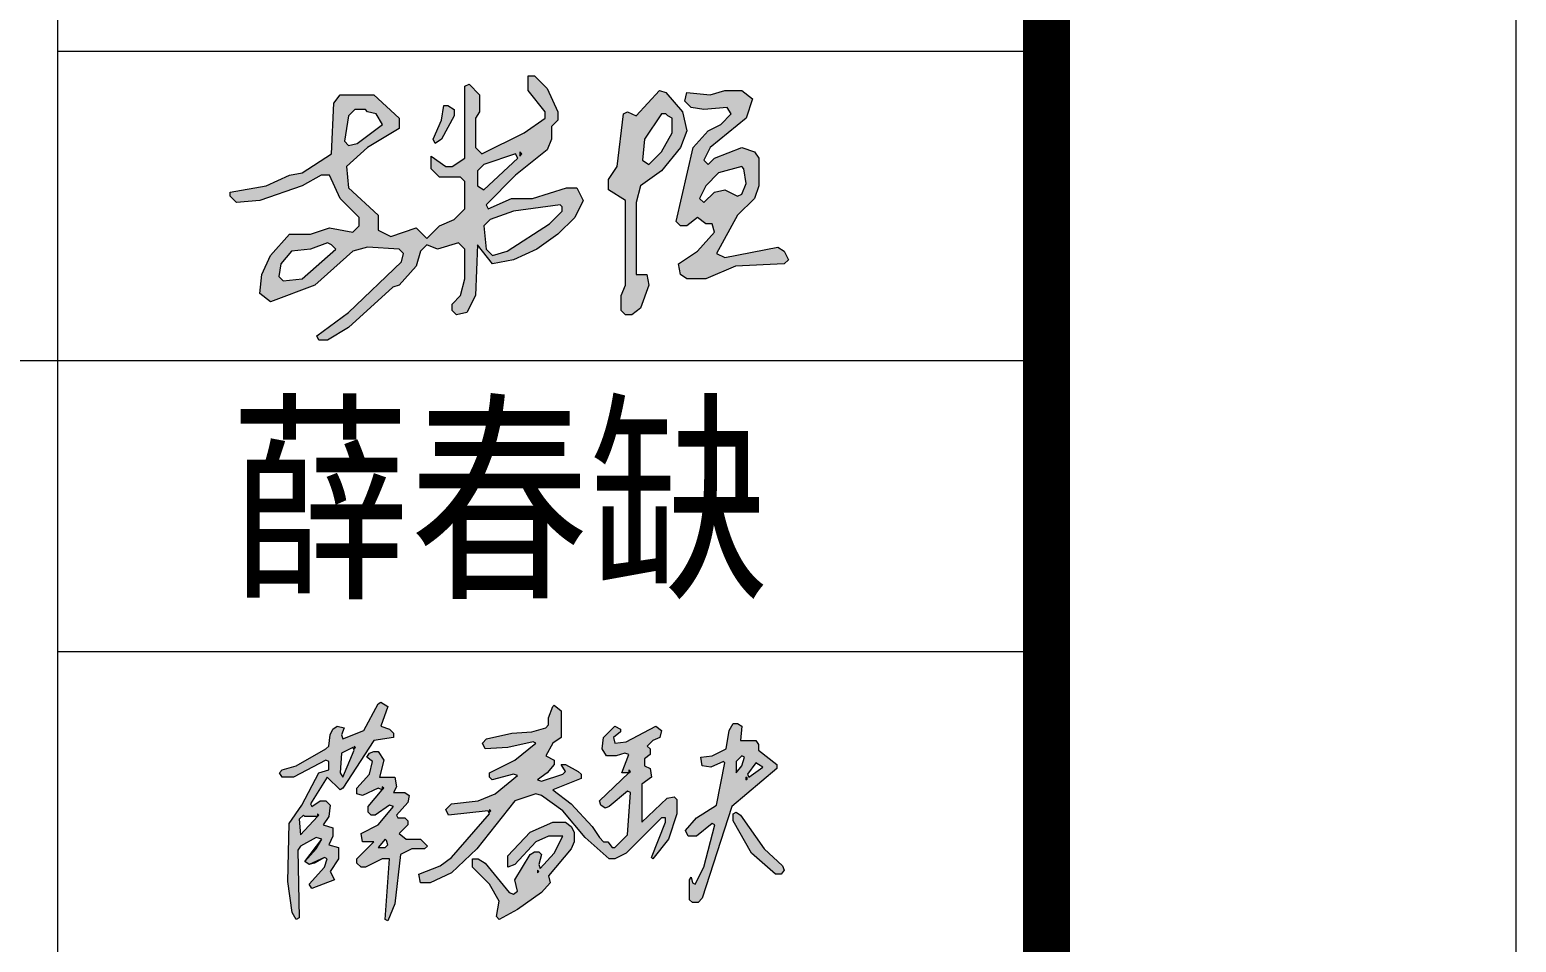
# Model space of a CAD drawing. Header units: inches. Extents: x -3272461 to -2504170, y 403793 to 1071042.
# Drawn here: x -2973566 to -2970402, y 916476 to 918418 of the extents above; entities that cross this region are included whole.
import ezdxf
from ezdxf.enums import TextEntityAlignment as Align

# ---------------------------------------------------------------- set-up
doc = ezdxf.new("R2010")
doc.units = ezdxf.units.IN
doc.header["$LTSCALE"] = 1000
doc.header["$MEASUREMENT"] = 0
doc.layers.get('0').update_dxf_attribs({"lineweight": 18})
doc.layers.add('PUB_TITLE', color=153, linetype='Continuous', lineweight=18)
doc.styles.add('-黑体', font='', dxfattribs={"width": 0.7})
doc.styles.get('-黑体').set_extended_font_data('微软雅黑')

msp = doc.modelspace()

# ---------------------------------------------------------------- hatches: boundary and pattern name
at = {"linetype": 'Continuous'}
h = msp.add_hatch(color=256, dxfattribs=at)
h.paths.add_polyline_path([(-2972923.4, 917960.4), (-2972932.4, 917964.9), (-2972968.4, 917951.4), (-2973008.9, 917946.9), (-2973031.4, 917919.9), (-2973035.9, 917892.9), (-2973026.9, 917883.9), (-2972986.4, 917888.4), (-2972914.4, 917951.4)], flags=0)
h.paths.add_polyline_path([(-2972432.9, 918041.4), (-2972437.4, 918045.9), (-2972536.4, 918032.4), (-2972585.9, 918014.4), (-2972599.4, 918000.9), (-2972594.9, 917951.4), (-2972581.4, 917937.9), (-2972549.9, 917946.9), (-2972459.9, 918005.4), (-2972432.9, 918032.4)], flags=0)
h.paths.add_polyline_path([(-2972045.9, 918122.4), (-2972050.4, 918126.9), (-2972099.9, 918113.4), (-2972126.9, 918086.4), (-2972140.4, 918059.4), (-2972131.4, 918050.4), (-2972108.9, 918072.9), (-2972086.4, 918077.4), (-2972059.4, 918063.9), (-2972050.4, 918068.4), (-2972041.4, 918090.9)], flags=0)
h.paths.add_polyline_path([(-2972527.4, 918144.9), (-2972531.9, 918153.9), (-2972599.4, 918131.4), (-2972612.9, 918117.9), (-2972612.9, 918086.4), (-2972599.4, 918077.4)], flags=0)
h.paths.add_polyline_path([(-2972518.4, 918153.9), (-2972522.9, 918158.4), (-2972522.9, 918149.4)], flags=0)
h.paths.add_polyline_path([(-2972207.9, 918234.9), (-2972212.4, 918239.4), (-2972221.4, 918239.4), (-2972257.4, 918185.4), (-2972261.9, 918140.4), (-2972248.4, 918131.4), (-2972221.4, 918158.4), (-2972198.9, 918198.9), (-2972198.9, 918230.4)], flags=0)
h.paths.add_polyline_path([(-2972846.9, 918243.9), (-2972851.4, 918248.4), (-2972873.9, 918248.4), (-2972887.4, 918234.9), (-2972896.4, 918180.9), (-2972887.4, 918171.9), (-2972869.4, 918176.4), (-2972815.4, 918216.9), (-2972828.9, 918239.4)], flags=0)
h.paths.add_polyline_path([(-2972684.9, 918257.4), (-2972675.9, 918257.4), (-2972662.4, 918248.4), (-2972662.4, 918234.9), (-2972689.4, 918185.4), (-2972702.9, 918176.4), (-2972707.4, 918185.4), (-2972689.4, 918225.9)], flags=0)
h.paths.add_polyline_path([(-2972086.4, 918288.9), (-2972050.4, 918288.9), (-2972027.9, 918270.9), (-2972041.4, 918230.4), (-2972117.9, 918167.4), (-2972131.4, 918140.4), (-2972122.4, 918131.4), (-2972108.9, 918144.9), (-2972050.4, 918167.4), (-2972023.4, 918158.4), (-2972014.4, 918144.9), (-2972014.4, 918086.4), (-2972023.4, 918059.4), (-2972059.4, 918023.4), (-2972104.4, 917942.4), (-2972086.4, 917933.4), (-2971973.9, 917955.9), (-2971960.4, 917946.9), (-2971951.4, 917928.9), (-2971960.4, 917919.9), (-2972063.9, 917915.4), (-2972126.9, 917888.4), (-2972167.4, 917888.4), (-2972180.9, 917897.4), (-2972185.4, 917919.9), (-2972144.9, 917946.9), (-2972108.9, 917987.4), (-2972113.4, 918005.4), (-2972126.9, 918005.4), (-2972144.9, 918018.9), (-2972167.4, 918000.9), (-2972180.9, 918000.9), (-2972189.9, 918009.9), (-2972153.9, 918167.4), (-2972122.4, 918203.4), (-2972095.4, 918216.9), (-2972072.9, 918239.4), (-2972081.9, 918252.9), (-2972131.4, 918248.4), (-2972158.4, 918252.9), (-2972171.9, 918266.4), (-2972167.4, 918284.4), (-2972117.9, 918279.9)], flags=0)
h.paths.add_polyline_path([(-2972225.9, 918288.9), (-2972212.4, 918284.4), (-2972176.4, 918243.9), (-2972167.4, 918203.4), (-2972180.9, 918167.4), (-2972221.4, 918117.9), (-2972266.4, 918086.4), (-2972275.4, 918050.4), (-2972275.4, 917897.4), (-2972252.9, 917897.4), (-2972248.4, 917874.9), (-2972266.4, 917825.4), (-2972284.4, 917811.9), (-2972297.9, 917811.9), (-2972306.9, 917820.9), (-2972306.9, 917852.4), (-2972297.9, 917874.9), (-2972297.9, 918054.9), (-2972333.9, 918077.4), (-2972333.9, 918099.9), (-2972315.9, 918126.9), (-2972302.4, 918239.4), (-2972293.4, 918243.9), (-2972275.4, 918234.9)], flags=0)
h.paths.add_polyline_path([(-2972504.9, 918320.4), (-2972491.4, 918320.4), (-2972464.4, 918293.4), (-2972441.9, 918243.9), (-2972441.9, 918225.9), (-2972455.4, 918212.4), (-2972455.4, 918185.4), (-2972464.4, 918162.9), (-2972531.9, 918108.9), (-2972594.9, 918045.9), (-2972590.4, 918036.9), (-2972540.9, 918059.4), (-2972495.9, 918059.4), (-2972423.9, 918081.9), (-2972401.4, 918081.9), (-2972387.9, 918054.9), (-2972405.9, 918018.9), (-2972441.9, 917982.9), (-2972486.9, 917951.4), (-2972536.4, 917928.9), (-2972581.4, 917919.9), (-2972612.9, 917960.4), (-2972617.4, 917852.4), (-2972635.4, 917816.4), (-2972657.9, 917811.9), (-2972666.9, 917820.9), (-2972666.9, 917834.4), (-2972648.9, 917852.4), (-2972639.9, 917888.4), (-2972639.9, 917951.4), (-2972653.4, 917964.9), (-2972698.4, 917951.4), (-2972720.9, 917960.4), (-2972734.4, 917946.9), (-2972743.4, 917915.4), (-2972779.4, 917874.9), (-2972792.9, 917870.4), (-2972887.4, 917784.9), (-2972932.4, 917757.9), (-2972950.4, 917757.9), (-2972954.9, 917766.9), (-2972887.4, 917816.4), (-2972774.9, 917924.4), (-2972770.4, 917942.4), (-2972779.4, 917951.4), (-2972846.9, 917955.9), (-2972878.4, 917946.9), (-2972959.4, 917874.9), (-2973053.9, 917838.9), (-2973076.4, 917856.9), (-2973071.9, 917897.4), (-2973053.9, 917937.9), (-2973013.4, 917982.9), (-2972968.4, 917982.9), (-2972927.9, 917996.4), (-2972878.4, 917987.4), (-2972864.9, 918000.9), (-2972864.9, 918018.9), (-2972905.4, 918059.4), (-2972927.9, 918108.9), (-2972945.9, 918108.9), (-2972986.4, 918086.4), (-2973076.4, 918054.9), (-2973125.9, 918050.4), (-2973139.4, 918063.9), (-2973139.4, 918072.9), (-2973062.9, 918086.4), (-2973013.4, 918108.9), (-2972986.4, 918113.4), (-2972923.4, 918153.9), (-2972918.9, 918261.9), (-2972905.4, 918279.9), (-2972833.4, 918279.9), (-2972779.4, 918230.4), (-2972779.4, 918207.9), (-2972846.9, 918167.4), (-2972891.9, 918126.9), (-2972887.4, 918081.9), (-2972824.4, 918023.4), (-2972824.4, 917991.9), (-2972797.4, 917978.4), (-2972743.4, 917996.4), (-2972720.9, 917973.9), (-2972693.9, 918000.9), (-2972662.4, 918014.4), (-2972639.9, 918036.9), (-2972639.9, 918095.4), (-2972648.9, 918104.4), (-2972693.9, 918104.4), (-2972711.9, 918122.4), (-2972711.9, 918149.4), (-2972680.4, 918126.9), (-2972666.9, 918126.9), (-2972639.9, 918144.9), (-2972639.9, 918297.9), (-2972630.9, 918302.4), (-2972608.4, 918279.9), (-2972608.4, 918243.9), (-2972617.4, 918230.4), (-2972617.4, 918167.4), (-2972603.9, 918153.9), (-2972513.9, 918198.9), (-2972468.9, 918230.4), (-2972468.9, 918243.9), (-2972504.9, 918288.9)], flags=0)
h = msp.add_hatch(color=256)
h.paths.add_polyline_path([(-2972875.6, 916884.9), (-2972878.6, 916890.9), (-2972902.6, 916878.9), (-2972905.6, 916836.9), (-2972899.6, 916827.9)], flags=0)
h.paths.add_polyline_path([(-2972824.6, 916983.9), (-2972818.6, 916986.9), (-2972803.6, 916977.9), (-2972818.6, 916935.9), (-2972800.6, 916929.9), (-2972791.6, 916920.9), (-2972791.6, 916911.9), (-2972833.6, 916905.9), (-2972899.6, 916803.9), (-2972905.6, 916800.9), (-2972932.6, 916827.9), (-2972968.6, 916770.9), (-2972965.6, 916764.9), (-2972947.6, 916776.9), (-2972935.6, 916776.9), (-2972926.6, 916767.9), (-2972929.6, 916743.9), (-2972941.6, 916725.9), (-2972920.6, 916719.9), (-2972920.6, 916701.9), (-2972929.6, 916683.9), (-2972908.6, 916677.9), (-2972908.6, 916653.9), (-2972926.6, 916626.9), (-2972917.6, 916608.9), (-2972965.6, 916590.9), (-2972971.6, 916599.9), (-2972938.6, 916635.9), (-2972932.6, 916653.9), (-2972938.6, 916656.9), (-2972959.6, 916644.9), (-2972971.6, 916641.9), (-2972980.6, 916647.9), (-2972956.6, 916674.9), (-2972944.6, 916695.9), (-2972956.6, 916698.9), (-2972989.6, 916680.9), (-2972995.6, 916671.9), (-2972992.6, 916527.9), (-2972998.6, 916524.9), (-2973007.6, 916539.9), (-2973016.6, 916605.9), (-2973013.6, 916728.9), (-2972986.6, 916767.9), (-2972950.6, 916836.9), (-2972929.6, 916842.9), (-2972929.6, 916860.9), (-2972935.6, 916863.9), (-2973004.6, 916827.9), (-2973028.6, 916827.9), (-2973034.6, 916836.9), (-2973028.6, 916842.9), (-2972998.6, 916851.9), (-2972935.6, 916887.9), (-2972929.6, 916893.9), (-2972926.6, 916917.9), (-2972920.6, 916929.9), (-2972911.6, 916935.9), (-2972896.6, 916932.9), (-2972902.6, 916917.9), (-2972899.6, 916908.9), (-2972854.6, 916926.9)], flags=0)
h.paths.add_polyline_path([(-2972980.6, 916743.9), (-2972983.6, 916746.9), (-2972992.6, 916737.9), (-2972989.6, 916704.9), (-2972953.6, 916743.9)], flags=0)
h.paths.add_polyline_path([(-2972833.6, 916881.9), (-2972824.6, 916881.9), (-2972812.6, 916863.9), (-2972821.6, 916827.9), (-2972788.6, 916827.9), (-2972785.6, 916806.9), (-2972791.6, 916794.9), (-2972767.6, 916794.9), (-2972758.6, 916788.9), (-2972761.6, 916773.9), (-2972785.6, 916746.9), (-2972782.6, 916740.9), (-2972767.6, 916740.9), (-2972761.6, 916734.9), (-2972761.6, 916725.9), (-2972779.6, 916707.9), (-2972764.6, 916695.9), (-2972734.6, 916695.9), (-2972719.6, 916680.9), (-2972725.6, 916674.9), (-2972752.6, 916674.9), (-2972776.6, 916662.9), (-2972788.6, 916557.9), (-2972803.6, 916521.9), (-2972809.6, 916524.9), (-2972800.6, 916653.9), (-2972815.6, 916653.9), (-2972851.6, 916635.9), (-2972860.6, 916635.9), (-2972869.6, 916644.9), (-2972869.6, 916653.9), (-2972833.6, 916689.9), (-2972857.6, 916689.9), (-2972860.6, 916707.9), (-2972824.6, 916725.9), (-2972791.6, 916764.9), (-2972800.6, 916767.9), (-2972830.6, 916746.9), (-2972839.6, 916746.9), (-2972845.6, 916752.9), (-2972845.6, 916764.9), (-2972815.6, 916800.9), (-2972824.6, 916803.9), (-2972857.6, 916788.9), (-2972869.6, 916791.9), (-2972869.6, 916803.9), (-2972842.6, 916833.9), (-2972836.6, 916860.9), (-2972848.6, 916869.9), (-2972842.6, 916878.9)], flags=0)
h.paths.add_polyline_path([(-2972806.6, 916692.9), (-2972809.6, 916695.9), (-2972824.6, 916677.9), (-2972809.6, 916677.9), (-2972803.6, 916683.9)], flags=0)
h.paths.add_polyline_path([(-2972452.6, 916977.9), (-2972449.6, 916980.9), (-2972434.6, 916968.9), (-2972434.6, 916911.9), (-2972452.6, 916899.9), (-2972467.6, 916872.9), (-2972449.6, 916863.9), (-2972449.6, 916854.9), (-2972464.6, 916836.9), (-2972485.6, 916821.9), (-2972476.6, 916818.9), (-2972431.6, 916833.9), (-2972425.6, 916839.9), (-2972434.6, 916854.9), (-2972425.6, 916854.9), (-2972398.6, 916839.9), (-2972392.6, 916833.9), (-2972392.6, 916824.9), (-2972452.6, 916800.9), (-2972413.6, 916770.9), (-2972368.6, 916722.9), (-2972353.6, 916698.9), (-2972344.6, 916689.9), (-2972335.6, 916689.9), (-2972326.6, 916677.9), (-2972320.6, 916677.9), (-2972293.6, 916704.9), (-2972287.6, 916794.9), (-2972293.6, 916797.9), (-2972332.6, 916764.9), (-2972341.6, 916761.9), (-2972350.6, 916767.9), (-2972353.6, 916776.9), (-2972290.6, 916836.9), (-2972305.6, 916836.9), (-2972290.6, 916875.9), (-2972299.6, 916878.9), (-2972317.6, 916872.9), (-2972338.6, 916872.9), (-2972347.6, 916887.9), (-2972344.6, 916911.9), (-2972320.6, 916935.9), (-2972308.6, 916929.9), (-2972308.6, 916923.9), (-2972323.6, 916911.9), (-2972320.6, 916899.9), (-2972296.6, 916902.9), (-2972233.6, 916935.9), (-2972221.6, 916926.9), (-2972224.6, 916911.9), (-2972239.6, 916905.9), (-2972251.6, 916893.9), (-2972245.6, 916887.9), (-2972245.6, 916875.9), (-2972257.6, 916866.9), (-2972257.6, 916851.9), (-2972245.6, 916845.9), (-2972242.6, 916827.9), (-2972263.6, 916812.9), (-2972263.6, 916731.9), (-2972209.6, 916782.9), (-2972194.6, 916785.9), (-2972188.6, 916779.9), (-2972188.6, 916749.9), (-2972206.6, 916695.9), (-2972239.6, 916653.9), (-2972242.6, 916656.9), (-2972212.6, 916731.9), (-2972212.6, 916740.9), (-2972221.6, 916740.9), (-2972296.6, 916665.9), (-2972320.6, 916653.9), (-2972332.6, 916653.9), (-2972383.6, 916698.9), (-2972431.6, 916755.9), (-2972476.6, 916788.9), (-2972488.6, 916791.9), (-2972533.6, 916776.9), (-2972614.6, 916674.9), (-2972668.6, 916623.9), (-2972713.6, 916602.9), (-2972734.6, 916602.9), (-2972737.6, 916620.9), (-2972692.6, 916638.9), (-2972668.6, 916656.9), (-2972587.6, 916749.9), (-2972590.6, 916755.9), (-2972674.6, 916746.9), (-2972680.6, 916758.9), (-2972668.6, 916770.9), (-2972611.6, 916776.9), (-2972575.6, 916791.9), (-2972527.6, 916830.9), (-2972536.6, 916833.9), (-2972581.6, 916821.9), (-2972587.6, 916827.9), (-2972587.6, 916836.9), (-2972533.6, 916863.9), (-2972488.6, 916899.9), (-2972494.6, 916902.9), (-2972548.6, 916890.9), (-2972596.6, 916887.9), (-2972602.6, 916899.9), (-2972593.6, 916908.9), (-2972539.6, 916920.9), (-2972497.6, 916923.9), (-2972467.6, 916932.9), (-2972461.6, 916938.9), (-2972461.6, 916953.9)], flags=0)
h.paths.add_polyline_path([(-2972452.6, 916731.9), (-2972425.6, 916731.9), (-2972413.6, 916722.9), (-2972407.6, 916710.9), (-2972407.6, 916689.9), (-2972413.6, 916674.9), (-2972461.6, 916617.9), (-2972458.6, 916602.9), (-2972476.6, 916581.9), (-2972527.6, 916545.9), (-2972566.6, 916524.9), (-2972572.6, 916530.9), (-2972566.6, 916563.9), (-2972587.6, 916599.9), (-2972623.6, 916635.9), (-2972623.6, 916653.9), (-2972611.6, 916653.9), (-2972596.6, 916644.9), (-2972545.6, 916581.9), (-2972536.6, 916578.9), (-2972527.6, 916584.9), (-2972533.6, 916608.9), (-2972500.6, 916662.9), (-2972491.6, 916668.9), (-2972482.6, 916668.9), (-2972476.6, 916662.9), (-2972482.6, 916641.9), (-2972479.6, 916632.9), (-2972449.6, 916665.9), (-2972431.6, 916701.9), (-2972461.6, 916701.9), (-2972488.6, 916689.9), (-2972533.6, 916641.9), (-2972548.6, 916635.9), (-2972548.6, 916659.9), (-2972500.6, 916710.9)], flags=0)
h.paths.add_polyline_path([(-2972068.6, 916941.9), (-2972059.6, 916941.9), (-2972050.6, 916935.9), (-2972053.6, 916905.9), (-2972020.6, 916905.9), (-2972014.6, 916896.9), (-2972014.6, 916884.9), (-2971975.6, 916854.9), (-2971975.6, 916845.9), (-2972071.6, 916764.9), (-2972134.6, 916569.9), (-2972143.6, 916560.9), (-2972155.6, 916560.9), (-2972161.6, 916566.9), (-2972161.6, 916608.9), (-2972158.6, 916614.9), (-2972155.6, 916602.9), (-2972149.6, 916599.9), (-2972131.6, 916635.9), (-2972107.6, 916725.9), (-2972113.6, 916728.9), (-2972146.6, 916701.9), (-2972164.6, 916701.9), (-2972170.6, 916713.9), (-2972146.6, 916740.9), (-2972104.6, 916767.9), (-2972086.6, 916857.9), (-2972089.6, 916860.9), (-2972116.6, 916848.9), (-2972134.6, 916851.9), (-2972137.6, 916869.9), (-2972113.6, 916872.9), (-2972083.6, 916887.9), (-2972077.6, 916926.9)], flags=0)
h.paths.add_polyline_path([(-2972068.6, 916749.9), (-2972062.6, 916752.9), (-2972053.6, 916746.9), (-2972002.6, 916674.9), (-2971963.6, 916638.9), (-2971960.6, 916629.9), (-2971966.6, 916620.9), (-2971978.6, 916620.9), (-2972029.6, 916665.9), (-2972068.6, 916734.9)], flags=0)
h.paths.add_polyline_path([(-2972014.6, 916854.9), (-2972020.6, 916857.9), (-2972038.6, 916833.9), (-2972035.6, 916827.9), (-2972005.6, 916848.9)], flags=0)
h.paths.add_polyline_path([(-2972044.6, 916869.9), (-2972050.6, 916872.9), (-2972062.6, 916860.9), (-2972062.6, 916836.9), (-2972050.6, 916851.9)], flags=0)

# ---------------------------------------------------------------- linework, layer by layer
for points in [[(-2972504.9, 918320.4), (-2972491.4, 918320.4), (-2972464.4, 918293.4), (-2972441.9, 918243.9), (-2972441.9, 918225.9), (-2972455.4, 918212.4), (-2972455.4, 918185.4), (-2972464.4, 918162.9), (-2972531.9, 918108.9), (-2972594.9, 918045.9), (-2972590.4, 918036.9), (-2972540.9, 918059.4), (-2972495.9, 918059.4), (-2972423.9, 918081.9), (-2972401.4, 918081.9), (-2972387.9, 918054.9), (-2972405.9, 918018.9), (-2972441.9, 917982.9), (-2972486.9, 917951.4), (-2972536.4, 917928.9), (-2972581.4, 917919.9), (-2972612.9, 917960.4), (-2972617.4, 917852.4), (-2972635.4, 917816.4), (-2972657.9, 917811.9), (-2972666.9, 917820.9), (-2972666.9, 917834.4), (-2972648.9, 917852.4), (-2972639.9, 917888.4), (-2972639.9, 917951.4), (-2972653.4, 917964.9), (-2972698.4, 917951.4), (-2972720.9, 917960.4), (-2972734.4, 917946.9), (-2972743.4, 917915.4), (-2972779.4, 917874.9), (-2972792.9, 917870.4), (-2972887.4, 917784.9), (-2972932.4, 917757.9), (-2972950.4, 917757.9), (-2972954.9, 917766.9), (-2972887.4, 917816.4), (-2972774.9, 917924.4), (-2972770.4, 917942.4), (-2972779.4, 917951.4), (-2972846.9, 917955.9), (-2972878.4, 917946.9), (-2972959.4, 917874.9), (-2973053.9, 917838.9), (-2973076.4, 917856.9), (-2973071.9, 917897.4), (-2973053.9, 917937.9), (-2973013.4, 917982.9), (-2972968.4, 917982.9), (-2972927.9, 917996.4), (-2972878.4, 917987.4), (-2972864.9, 918000.9), (-2972864.9, 918018.9), (-2972905.4, 918059.4), (-2972927.9, 918108.9), (-2972945.9, 918108.9), (-2972986.4, 918086.4), (-2973076.4, 918054.9), (-2973125.9, 918050.4), (-2973139.4, 918063.9), (-2973139.4, 918072.9), (-2973062.9, 918086.4), (-2973013.4, 918108.9), (-2972986.4, 918113.4), (-2972923.4, 918153.9), (-2972918.9, 918261.9), (-2972905.4, 918279.9), (-2972833.4, 918279.9), (-2972779.4, 918230.4), (-2972779.4, 918207.9), (-2972846.9, 918167.4), (-2972891.9, 918126.9), (-2972887.4, 918081.9), (-2972824.4, 918023.4), (-2972824.4, 917991.9), (-2972797.4, 917978.4), (-2972743.4, 917996.4), (-2972720.9, 917973.9), (-2972693.9, 918000.9), (-2972662.4, 918014.4), (-2972639.9, 918036.9), (-2972639.9, 918095.4), (-2972648.9, 918104.4), (-2972693.9, 918104.4), (-2972711.9, 918122.4), (-2972711.9, 918149.4), (-2972680.4, 918126.9), (-2972666.9, 918126.9), (-2972639.9, 918144.9), (-2972639.9, 918297.9), (-2972630.9, 918302.4), (-2972608.4, 918279.9), (-2972608.4, 918243.9), (-2972617.4, 918230.4), (-2972617.4, 918167.4), (-2972603.9, 918153.9), (-2972513.9, 918198.9), (-2972468.9, 918230.4), (-2972468.9, 918243.9), (-2972504.9, 918288.9), (-2972504.9, 918320.4)], [(-2972225.9, 918288.9), (-2972212.4, 918284.4), (-2972176.4, 918243.9), (-2972167.4, 918203.4), (-2972180.9, 918167.4), (-2972221.4, 918117.9), (-2972266.4, 918086.4), (-2972275.4, 918050.4), (-2972275.4, 917897.4), (-2972252.9, 917897.4), (-2972248.4, 917874.9), (-2972266.4, 917825.4), (-2972284.4, 917811.9), (-2972297.9, 917811.9), (-2972306.9, 917820.9), (-2972306.9, 917852.4), (-2972297.9, 917874.9), (-2972297.9, 918054.9), (-2972333.9, 918077.4), (-2972333.9, 918099.9), (-2972315.9, 918126.9), (-2972302.4, 918239.4), (-2972293.4, 918243.9), (-2972275.4, 918234.9), (-2972225.9, 918288.9)], [(-2972086.4, 918288.9), (-2972050.4, 918288.9), (-2972027.9, 918270.9), (-2972041.4, 918230.4), (-2972117.9, 918167.4), (-2972131.4, 918140.4), (-2972122.4, 918131.4), (-2972108.9, 918144.9), (-2972050.4, 918167.4), (-2972023.4, 918158.4), (-2972014.4, 918144.9), (-2972014.4, 918086.4), (-2972023.4, 918059.4), (-2972059.4, 918023.4), (-2972104.4, 917942.4), (-2972086.4, 917933.4), (-2971973.9, 917955.9), (-2971960.4, 917946.9), (-2971951.4, 917928.9), (-2971960.4, 917919.9), (-2972063.9, 917915.4), (-2972126.9, 917888.4), (-2972167.4, 917888.4), (-2972180.9, 917897.4), (-2972185.4, 917919.9), (-2972144.9, 917946.9), (-2972108.9, 917987.4), (-2972113.4, 918005.4), (-2972126.9, 918005.4), (-2972144.9, 918018.9), (-2972167.4, 918000.9), (-2972180.9, 918000.9), (-2972189.9, 918009.9), (-2972153.9, 918167.4), (-2972122.4, 918203.4), (-2972095.4, 918216.9), (-2972072.9, 918239.4), (-2972081.9, 918252.9), (-2972131.4, 918248.4), (-2972158.4, 918252.9), (-2972171.9, 918266.4), (-2972167.4, 918284.4), (-2972117.9, 918279.9), (-2972086.4, 918288.9)], [(-2972846.9, 918243.9), (-2972851.4, 918248.4), (-2972873.9, 918248.4), (-2972887.4, 918234.9), (-2972896.4, 918180.9), (-2972887.4, 918171.9), (-2972869.4, 918176.4), (-2972815.4, 918216.9), (-2972828.9, 918239.4), (-2972846.9, 918243.9)], [(-2972684.9, 918257.4), (-2972675.9, 918257.4), (-2972662.4, 918248.4), (-2972662.4, 918234.9), (-2972689.4, 918185.4), (-2972702.9, 918176.4), (-2972707.4, 918185.4), (-2972689.4, 918225.9), (-2972684.9, 918257.4)], [(-2972207.9, 918234.9), (-2972212.4, 918239.4), (-2972221.4, 918239.4), (-2972257.4, 918185.4), (-2972261.9, 918140.4), (-2972248.4, 918131.4), (-2972221.4, 918158.4), (-2972198.9, 918198.9), (-2972198.9, 918230.4), (-2972207.9, 918234.9)], [(-2972527.4, 918144.9), (-2972531.9, 918153.9), (-2972599.4, 918131.4), (-2972612.9, 918117.9), (-2972612.9, 918086.4), (-2972599.4, 918077.4), (-2972527.4, 918144.9)], [(-2972518.4, 918153.9), (-2972522.9, 918158.4), (-2972522.9, 918149.4), (-2972518.4, 918153.9)], [(-2972045.9, 918122.4), (-2972050.4, 918126.9), (-2972099.9, 918113.4), (-2972126.9, 918086.4), (-2972140.4, 918059.4), (-2972131.4, 918050.4), (-2972108.9, 918072.9), (-2972086.4, 918077.4), (-2972059.4, 918063.9), (-2972050.4, 918068.4), (-2972041.4, 918090.9), (-2972045.9, 918122.4)], [(-2972432.9, 918041.4), (-2972437.4, 918045.9), (-2972536.4, 918032.4), (-2972585.9, 918014.4), (-2972599.4, 918000.9), (-2972594.9, 917951.4), (-2972581.4, 917937.9), (-2972549.9, 917946.9), (-2972459.9, 918005.4), (-2972432.9, 918032.4), (-2972432.9, 918041.4)], [(-2972923.4, 917960.4), (-2972932.4, 917964.9), (-2972968.4, 917951.4), (-2973008.9, 917946.9), (-2973031.4, 917919.9), (-2973035.9, 917892.9), (-2973026.9, 917883.9), (-2972986.4, 917888.4), (-2972914.4, 917951.4), (-2972923.4, 917960.4)], [(-2972824.6, 916983.9), (-2972818.6, 916986.9), (-2972803.6, 916977.9), (-2972818.6, 916935.9), (-2972800.6, 916929.9), (-2972791.6, 916920.9), (-2972791.6, 916911.9), (-2972833.6, 916905.9), (-2972899.6, 916803.9), (-2972905.6, 916800.9), (-2972932.6, 916827.9), (-2972968.6, 916770.9), (-2972965.6, 916764.9), (-2972947.6, 916776.9), (-2972935.6, 916776.9), (-2972926.6, 916767.9), (-2972929.6, 916743.9), (-2972941.6, 916725.9), (-2972920.6, 916719.9), (-2972920.6, 916701.9), (-2972929.6, 916683.9), (-2972908.6, 916677.9), (-2972908.6, 916653.9), (-2972926.6, 916626.9), (-2972917.6, 916608.9), (-2972965.6, 916590.9), (-2972971.6, 916599.9), (-2972938.6, 916635.9), (-2972932.6, 916653.9), (-2972938.6, 916656.9), (-2972971.6, 916641.9), (-2972980.6, 916647.9), (-2972944.6, 916695.9), (-2972956.6, 916698.9), (-2972989.6, 916680.9), (-2972995.6, 916671.9), (-2972992.6, 916527.9), (-2972998.6, 916524.9), (-2973007.6, 916539.9), (-2973016.6, 916605.9), (-2973013.6, 916728.9), (-2972986.6, 916767.9), (-2972950.6, 916836.9), (-2972929.6, 916842.9), (-2972929.6, 916860.9), (-2972935.6, 916863.9), (-2973004.6, 916827.9), (-2973028.6, 916827.9), (-2973034.6, 916836.9), (-2973028.6, 916842.9), (-2972998.6, 916851.9), (-2972935.6, 916887.9), (-2972929.6, 916893.9), (-2972926.6, 916917.9), (-2972920.6, 916929.9), (-2972911.6, 916935.9), (-2972896.6, 916932.9), (-2972902.6, 916917.9), (-2972899.6, 916908.9), (-2972854.6, 916926.9), (-2972824.6, 916983.9)], [(-2972824.6, 916983.9), (-2972818.6, 916986.9), (-2972803.6, 916977.9), (-2972818.6, 916935.9), (-2972800.6, 916929.9), (-2972791.6, 916920.9), (-2972791.6, 916911.9), (-2972833.6, 916905.9), (-2972899.6, 916803.9), (-2972905.6, 916800.9), (-2972932.6, 916827.9), (-2972968.6, 916770.9), (-2972965.6, 916764.9), (-2972947.6, 916776.9), (-2972935.6, 916776.9), (-2972926.6, 916767.9), (-2972929.6, 916743.9), (-2972941.6, 916725.9), (-2972920.6, 916719.9), (-2972920.6, 916701.9), (-2972929.6, 916683.9), (-2972908.6, 916677.9), (-2972908.6, 916653.9), (-2972926.6, 916626.9), (-2972917.6, 916608.9), (-2972965.6, 916590.9), (-2972971.6, 916599.9), (-2972938.6, 916635.9), (-2972932.6, 916653.9), (-2972938.6, 916656.9), (-2972959.6, 916644.9), (-2972971.6, 916641.9), (-2972980.6, 916647.9), (-2972956.6, 916674.9), (-2972944.6, 916695.9), (-2972956.6, 916698.9), (-2972989.6, 916680.9), (-2972995.6, 916671.9), (-2972992.6, 916527.9), (-2972998.6, 916524.9), (-2973007.6, 916539.9), (-2973016.6, 916605.9), (-2973013.6, 916728.9), (-2972986.6, 916767.9), (-2972950.6, 916836.9), (-2972929.6, 916842.9), (-2972929.6, 916860.9), (-2972935.6, 916863.9), (-2973004.6, 916827.9), (-2973028.6, 916827.9), (-2973034.6, 916836.9), (-2973028.6, 916842.9), (-2972998.6, 916851.9), (-2972935.6, 916887.9), (-2972929.6, 916893.9), (-2972926.6, 916917.9), (-2972920.6, 916929.9), (-2972911.6, 916935.9), (-2972896.6, 916932.9), (-2972902.6, 916917.9), (-2972899.6, 916908.9), (-2972854.6, 916926.9), (-2972824.6, 916983.9)], [(-2972452.6, 916977.9), (-2972449.6, 916980.9), (-2972434.6, 916968.9), (-2972434.6, 916911.9), (-2972452.6, 916899.9), (-2972467.6, 916872.9), (-2972449.6, 916863.9), (-2972449.6, 916854.9), (-2972464.6, 916836.9), (-2972485.6, 916821.9), (-2972476.6, 916818.9), (-2972431.6, 916833.9), (-2972425.6, 916839.9), (-2972434.6, 916854.9), (-2972425.6, 916854.9), (-2972398.6, 916839.9), (-2972392.6, 916833.9), (-2972392.6, 916824.9), (-2972452.6, 916800.9), (-2972413.6, 916770.9), (-2972368.6, 916722.9), (-2972353.6, 916698.9), (-2972344.6, 916689.9), (-2972335.6, 916689.9), (-2972326.6, 916677.9), (-2972320.6, 916677.9), (-2972293.6, 916704.9), (-2972287.6, 916794.9), (-2972293.6, 916797.9), (-2972332.6, 916764.9), (-2972341.6, 916761.9), (-2972350.6, 916767.9), (-2972353.6, 916776.9), (-2972290.6, 916836.9), (-2972305.6, 916836.9), (-2972290.6, 916875.9), (-2972299.6, 916878.9), (-2972317.6, 916872.9), (-2972338.6, 916872.9), (-2972347.6, 916887.9), (-2972344.6, 916911.9), (-2972320.6, 916935.9), (-2972308.6, 916929.9), (-2972308.6, 916923.9), (-2972323.6, 916911.9), (-2972320.6, 916899.9), (-2972296.6, 916902.9), (-2972233.6, 916935.9), (-2972221.6, 916926.9), (-2972224.6, 916911.9), (-2972239.6, 916905.9), (-2972251.6, 916893.9), (-2972245.6, 916887.9), (-2972245.6, 916875.9), (-2972257.6, 916866.9), (-2972257.6, 916851.9), (-2972245.6, 916845.9), (-2972242.6, 916827.9), (-2972263.6, 916812.9), (-2972263.6, 916731.9), (-2972209.6, 916782.9), (-2972194.6, 916785.9), (-2972188.6, 916779.9), (-2972188.6, 916749.9), (-2972206.6, 916695.9), (-2972239.6, 916653.9), (-2972242.6, 916656.9), (-2972212.6, 916731.9), (-2972212.6, 916740.9), (-2972221.6, 916740.9), (-2972296.6, 916665.9), (-2972320.6, 916653.9), (-2972332.6, 916653.9), (-2972383.6, 916698.9), (-2972431.6, 916755.9), (-2972476.6, 916788.9), (-2972488.6, 916791.9), (-2972533.6, 916776.9), (-2972614.6, 916674.9), (-2972668.6, 916623.9), (-2972713.6, 916602.9), (-2972734.6, 916602.9), (-2972737.6, 916620.9), (-2972692.6, 916638.9), (-2972668.6, 916656.9), (-2972587.6, 916749.9), (-2972590.6, 916755.9), (-2972674.6, 916746.9), (-2972680.6, 916758.9), (-2972668.6, 916770.9), (-2972611.6, 916776.9), (-2972575.6, 916791.9), (-2972527.6, 916830.9), (-2972536.6, 916833.9), (-2972581.6, 916821.9), (-2972587.6, 916827.9), (-2972587.6, 916836.9), (-2972533.6, 916863.9), (-2972488.6, 916899.9), (-2972494.6, 916902.9), (-2972548.6, 916890.9), (-2972596.6, 916887.9), (-2972602.6, 916899.9), (-2972593.6, 916908.9), (-2972539.6, 916920.9), (-2972497.6, 916923.9), (-2972467.6, 916932.9), (-2972461.6, 916938.9), (-2972461.6, 916953.9), (-2972452.6, 916977.9)], [(-2972452.6, 916977.9), (-2972449.6, 916980.9), (-2972434.6, 916968.9), (-2972434.6, 916911.9), (-2972452.6, 916899.9), (-2972467.6, 916872.9), (-2972449.6, 916863.9), (-2972449.6, 916854.9), (-2972464.6, 916836.9), (-2972485.6, 916821.9), (-2972476.6, 916818.9), (-2972431.6, 916833.9), (-2972425.6, 916839.9), (-2972434.6, 916854.9), (-2972425.6, 916854.9), (-2972398.6, 916839.9), (-2972392.6, 916833.9), (-2972392.6, 916824.9), (-2972452.6, 916800.9), (-2972413.6, 916770.9), (-2972368.6, 916722.9), (-2972353.6, 916698.9), (-2972344.6, 916689.9), (-2972335.6, 916689.9), (-2972326.6, 916677.9), (-2972320.6, 916677.9), (-2972293.6, 916704.9), (-2972287.6, 916794.9), (-2972293.6, 916797.9), (-2972332.6, 916764.9), (-2972341.6, 916761.9), (-2972350.6, 916767.9), (-2972353.6, 916776.9), (-2972290.6, 916836.9), (-2972305.6, 916836.9), (-2972290.6, 916875.9), (-2972299.6, 916878.9), (-2972317.6, 916872.9), (-2972338.6, 916872.9), (-2972347.6, 916887.9), (-2972344.6, 916911.9), (-2972320.6, 916935.9), (-2972308.6, 916929.9), (-2972308.6, 916923.9), (-2972323.6, 916911.9), (-2972320.6, 916899.9), (-2972296.6, 916902.9), (-2972233.6, 916935.9), (-2972221.6, 916926.9), (-2972224.6, 916911.9), (-2972239.6, 916905.9), (-2972251.6, 916893.9), (-2972245.6, 916887.9), (-2972245.6, 916875.9), (-2972257.6, 916866.9), (-2972257.6, 916851.9), (-2972245.6, 916845.9), (-2972242.6, 916827.9), (-2972263.6, 916812.9), (-2972263.6, 916731.9), (-2972209.6, 916782.9), (-2972194.6, 916785.9), (-2972188.6, 916779.9), (-2972188.6, 916749.9), (-2972206.6, 916695.9), (-2972239.6, 916653.9), (-2972242.6, 916656.9), (-2972212.6, 916731.9), (-2972212.6, 916740.9), (-2972221.6, 916740.9), (-2972296.6, 916665.9), (-2972320.6, 916653.9), (-2972332.6, 916653.9), (-2972383.6, 916698.9), (-2972431.6, 916755.9), (-2972476.6, 916788.9), (-2972488.6, 916791.9), (-2972533.6, 916776.9), (-2972614.6, 916674.9), (-2972668.6, 916623.9), (-2972713.6, 916602.9), (-2972734.6, 916602.9), (-2972737.6, 916620.9), (-2972692.6, 916638.9), (-2972668.6, 916656.9), (-2972587.6, 916749.9), (-2972590.6, 916755.9), (-2972674.6, 916746.9), (-2972680.6, 916758.9), (-2972668.6, 916770.9), (-2972611.6, 916776.9), (-2972575.6, 916791.9), (-2972527.6, 916830.9), (-2972536.6, 916833.9), (-2972581.6, 916821.9), (-2972587.6, 916827.9), (-2972587.6, 916836.9), (-2972533.6, 916863.9), (-2972488.6, 916899.9), (-2972494.6, 916902.9), (-2972548.6, 916890.9), (-2972596.6, 916887.9), (-2972602.6, 916899.9), (-2972593.6, 916908.9), (-2972539.6, 916920.9), (-2972497.6, 916923.9), (-2972467.6, 916932.9), (-2972461.6, 916938.9), (-2972461.6, 916953.9), (-2972452.6, 916977.9)], [(-2972068.6, 916941.9), (-2972059.6, 916941.9), (-2972050.6, 916935.9), (-2972053.6, 916905.9), (-2972020.6, 916905.9), (-2972014.6, 916896.9), (-2972014.6, 916884.9), (-2971975.6, 916854.9), (-2971975.6, 916845.9), (-2972071.6, 916764.9), (-2972134.6, 916569.9), (-2972143.6, 916560.9), (-2972155.6, 916560.9), (-2972161.6, 916566.9), (-2972161.6, 916608.9), (-2972158.6, 916614.9), (-2972155.6, 916602.9), (-2972149.6, 916599.9), (-2972131.6, 916635.9), (-2972107.6, 916725.9), (-2972113.6, 916728.9), (-2972146.6, 916701.9), (-2972164.6, 916701.9), (-2972170.6, 916713.9), (-2972146.6, 916740.9), (-2972104.6, 916767.9), (-2972086.6, 916857.9), (-2972089.6, 916860.9), (-2972116.6, 916848.9), (-2972134.6, 916851.9), (-2972137.6, 916869.9), (-2972113.6, 916872.9), (-2972083.6, 916887.9), (-2972077.6, 916926.9), (-2972068.6, 916941.9)], [(-2972068.6, 916941.9), (-2972059.6, 916941.9), (-2972050.6, 916935.9), (-2972053.6, 916905.9), (-2972020.6, 916905.9), (-2972014.6, 916896.9), (-2972014.6, 916884.9), (-2971975.6, 916854.9), (-2971975.6, 916845.9), (-2972071.6, 916764.9), (-2972134.6, 916569.9), (-2972143.6, 916560.9), (-2972155.6, 916560.9), (-2972161.6, 916566.9), (-2972161.6, 916608.9), (-2972158.6, 916614.9), (-2972155.6, 916602.9), (-2972149.6, 916599.9), (-2972131.6, 916635.9), (-2972107.6, 916725.9), (-2972113.6, 916728.9), (-2972146.6, 916701.9), (-2972164.6, 916701.9), (-2972170.6, 916713.9), (-2972146.6, 916740.9), (-2972104.6, 916767.9), (-2972086.6, 916857.9), (-2972089.6, 916860.9), (-2972116.6, 916848.9), (-2972134.6, 916851.9), (-2972137.6, 916869.9), (-2972113.6, 916872.9), (-2972083.6, 916887.9), (-2972077.6, 916926.9), (-2972068.6, 916941.9)], [(-2972875.6, 916884.9), (-2972878.6, 916890.9), (-2972902.6, 916878.9), (-2972905.6, 916836.9), (-2972899.6, 916827.9), (-2972875.6, 916884.9)], [(-2972875.6, 916884.9), (-2972878.6, 916890.9), (-2972902.6, 916878.9), (-2972905.6, 916836.9), (-2972899.6, 916827.9), (-2972875.6, 916884.9)], [(-2972872.6, 916890.9), (-2972875.6, 916893.9), (-2972875.6, 916887.9), (-2972872.6, 916890.9)], [(-2972872.6, 916890.9), (-2972875.6, 916893.9), (-2972875.6, 916887.9), (-2972872.6, 916890.9)], [(-2972833.6, 916881.9), (-2972824.6, 916881.9), (-2972812.6, 916863.9), (-2972821.6, 916827.9), (-2972788.6, 916827.9), (-2972785.6, 916806.9), (-2972791.6, 916794.9), (-2972767.6, 916794.9), (-2972758.6, 916788.9), (-2972761.6, 916773.9), (-2972785.6, 916746.9), (-2972782.6, 916740.9), (-2972767.6, 916740.9), (-2972761.6, 916734.9), (-2972761.6, 916725.9), (-2972779.6, 916707.9), (-2972764.6, 916695.9), (-2972734.6, 916695.9), (-2972719.6, 916680.9), (-2972725.6, 916674.9), (-2972752.6, 916674.9), (-2972776.6, 916662.9), (-2972788.6, 916557.9), (-2972803.6, 916521.9), (-2972809.6, 916524.9), (-2972800.6, 916653.9), (-2972815.6, 916653.9), (-2972851.6, 916635.9), (-2972860.6, 916635.9), (-2972869.6, 916644.9), (-2972869.6, 916653.9), (-2972833.6, 916689.9), (-2972857.6, 916689.9), (-2972860.6, 916707.9), (-2972824.6, 916725.9), (-2972791.6, 916764.9), (-2972800.6, 916767.9), (-2972830.6, 916746.9), (-2972839.6, 916746.9), (-2972845.6, 916752.9), (-2972845.6, 916764.9), (-2972815.6, 916800.9), (-2972824.6, 916803.9), (-2972857.6, 916788.9), (-2972869.6, 916791.9), (-2972869.6, 916803.9), (-2972842.6, 916833.9), (-2972836.6, 916860.9), (-2972848.6, 916869.9), (-2972842.6, 916878.9), (-2972833.6, 916881.9)], [(-2972833.6, 916881.9), (-2972824.6, 916881.9), (-2972812.6, 916863.9), (-2972821.6, 916827.9), (-2972788.6, 916827.9), (-2972785.6, 916806.9), (-2972791.6, 916794.9), (-2972767.6, 916794.9), (-2972758.6, 916788.9), (-2972761.6, 916773.9), (-2972785.6, 916746.9), (-2972782.6, 916740.9), (-2972767.6, 916740.9), (-2972761.6, 916734.9), (-2972761.6, 916725.9), (-2972779.6, 916707.9), (-2972764.6, 916695.9), (-2972734.6, 916695.9), (-2972719.6, 916680.9), (-2972725.6, 916674.9), (-2972752.6, 916674.9), (-2972776.6, 916662.9), (-2972788.6, 916557.9), (-2972803.6, 916521.9), (-2972809.6, 916524.9), (-2972800.6, 916653.9), (-2972815.6, 916653.9), (-2972851.6, 916635.9), (-2972860.6, 916635.9), (-2972869.6, 916644.9), (-2972869.6, 916653.9), (-2972833.6, 916689.9), (-2972857.6, 916689.9), (-2972860.6, 916707.9), (-2972824.6, 916725.9), (-2972791.6, 916764.9), (-2972800.6, 916767.9), (-2972830.6, 916746.9), (-2972839.6, 916746.9), (-2972845.6, 916752.9), (-2972845.6, 916764.9), (-2972815.6, 916800.9), (-2972824.6, 916803.9), (-2972857.6, 916788.9), (-2972869.6, 916791.9), (-2972869.6, 916803.9), (-2972842.6, 916833.9), (-2972836.6, 916860.9), (-2972848.6, 916869.9), (-2972842.6, 916878.9), (-2972833.6, 916881.9)], [(-2972044.6, 916869.9), (-2972050.6, 916872.9), (-2972062.6, 916860.9), (-2972062.6, 916836.9), (-2972050.6, 916851.9), (-2972044.6, 916869.9)], [(-2972044.6, 916869.9), (-2972050.6, 916872.9), (-2972062.6, 916860.9), (-2972062.6, 916836.9), (-2972050.6, 916851.9), (-2972044.6, 916869.9)], [(-2972287.6, 916839.9), (-2972290.6, 916842.9), (-2972290.6, 916836.9), (-2972287.6, 916839.9)], [(-2972287.6, 916839.9), (-2972290.6, 916842.9), (-2972290.6, 916836.9), (-2972287.6, 916839.9)], [(-2972014.6, 916854.9), (-2972020.6, 916857.9), (-2972038.6, 916833.9), (-2972035.6, 916827.9), (-2972005.6, 916848.9), (-2972014.6, 916854.9)], [(-2972014.6, 916854.9), (-2972020.6, 916857.9), (-2972038.6, 916833.9), (-2972035.6, 916827.9), (-2972005.6, 916848.9), (-2972014.6, 916854.9)], [(-2972812.6, 916803.9), (-2972815.6, 916806.9), (-2972815.6, 916800.9), (-2972812.6, 916803.9)], [(-2972812.6, 916803.9), (-2972815.6, 916806.9), (-2972815.6, 916800.9), (-2972812.6, 916803.9)], [(-2972038.6, 916824.9), (-2972041.6, 916827.9), (-2972041.6, 916821.9), (-2972038.6, 916824.9)], [(-2972038.6, 916824.9), (-2972041.6, 916827.9), (-2972041.6, 916821.9), (-2972038.6, 916824.9)], [(-2972980.6, 916743.9), (-2972983.6, 916746.9), (-2972992.6, 916737.9), (-2972989.6, 916704.9), (-2972953.6, 916743.9), (-2972980.6, 916743.9)], [(-2972980.6, 916743.9), (-2972983.6, 916746.9), (-2972992.6, 916737.9), (-2972989.6, 916704.9), (-2972953.6, 916743.9), (-2972980.6, 916743.9)], [(-2972950.6, 916746.9), (-2972953.6, 916749.9), (-2972953.6, 916743.9), (-2972950.6, 916746.9)], [(-2972950.6, 916746.9), (-2972953.6, 916749.9), (-2972953.6, 916743.9), (-2972950.6, 916746.9)], [(-2972584.6, 916755.9), (-2972587.6, 916758.9), (-2972587.6, 916752.9), (-2972584.6, 916755.9)], [(-2972584.6, 916755.9), (-2972587.6, 916758.9), (-2972587.6, 916752.9), (-2972584.6, 916755.9)], [(-2972068.6, 916749.9), (-2972062.6, 916752.9), (-2972053.6, 916746.9), (-2972002.6, 916674.9), (-2971963.6, 916638.9), (-2971960.6, 916629.9), (-2971966.6, 916620.9), (-2971978.6, 916620.9), (-2972029.6, 916665.9), (-2972068.6, 916734.9), (-2972068.6, 916749.9)], [(-2972068.6, 916749.9), (-2972062.6, 916752.9), (-2972053.6, 916746.9), (-2972002.6, 916674.9), (-2971963.6, 916638.9), (-2971960.6, 916629.9), (-2971966.6, 916620.9), (-2971978.6, 916620.9), (-2972029.6, 916665.9), (-2972068.6, 916734.9), (-2972068.6, 916749.9)], [(-2972452.6, 916731.9), (-2972425.6, 916731.9), (-2972413.6, 916722.9), (-2972407.6, 916710.9), (-2972407.6, 916689.9), (-2972413.6, 916674.9), (-2972461.6, 916617.9), (-2972458.6, 916602.9), (-2972476.6, 916581.9), (-2972527.6, 916545.9), (-2972566.6, 916524.9), (-2972572.6, 916530.9), (-2972566.6, 916563.9), (-2972587.6, 916599.9), (-2972623.6, 916635.9), (-2972623.6, 916653.9), (-2972611.6, 916653.9), (-2972596.6, 916644.9), (-2972545.6, 916581.9), (-2972536.6, 916578.9), (-2972527.6, 916584.9), (-2972533.6, 916608.9), (-2972500.6, 916662.9), (-2972491.6, 916668.9), (-2972482.6, 916668.9), (-2972476.6, 916662.9), (-2972482.6, 916641.9), (-2972479.6, 916632.9), (-2972449.6, 916665.9), (-2972431.6, 916701.9), (-2972461.6, 916701.9), (-2972488.6, 916689.9), (-2972533.6, 916641.9), (-2972548.6, 916635.9), (-2972548.6, 916659.9), (-2972500.6, 916710.9), (-2972452.6, 916731.9)], [(-2972452.6, 916731.9), (-2972425.6, 916731.9), (-2972413.6, 916722.9), (-2972407.6, 916710.9), (-2972407.6, 916689.9), (-2972413.6, 916674.9), (-2972461.6, 916617.9), (-2972458.6, 916602.9), (-2972476.6, 916581.9), (-2972527.6, 916545.9), (-2972566.6, 916524.9), (-2972572.6, 916530.9), (-2972566.6, 916563.9), (-2972587.6, 916599.9), (-2972623.6, 916635.9), (-2972623.6, 916653.9), (-2972611.6, 916653.9), (-2972596.6, 916644.9), (-2972545.6, 916581.9), (-2972536.6, 916578.9), (-2972527.6, 916584.9), (-2972533.6, 916608.9), (-2972500.6, 916662.9), (-2972491.6, 916668.9), (-2972482.6, 916668.9), (-2972476.6, 916662.9), (-2972482.6, 916641.9), (-2972479.6, 916632.9), (-2972449.6, 916665.9), (-2972431.6, 916701.9), (-2972461.6, 916701.9), (-2972488.6, 916689.9), (-2972533.6, 916641.9), (-2972548.6, 916635.9), (-2972548.6, 916659.9), (-2972500.6, 916710.9), (-2972452.6, 916731.9)], [(-2972806.6, 916692.9), (-2972809.6, 916695.9), (-2972824.6, 916677.9), (-2972809.6, 916677.9), (-2972803.6, 916683.9), (-2972806.6, 916692.9)], [(-2972806.6, 916692.9), (-2972809.6, 916695.9), (-2972824.6, 916677.9), (-2972809.6, 916677.9), (-2972803.6, 916683.9), (-2972806.6, 916692.9)], [(-2972482.6, 916626.9), (-2972485.6, 916629.9), (-2972485.6, 916623.9), (-2972482.6, 916626.9)], [(-2972482.6, 916626.9), (-2972485.6, 916629.9), (-2972485.6, 916623.9), (-2972482.6, 916626.9)]]:
    msp.add_lwpolyline(points, dxfattribs=at)
at = {"layer": 'PUB_TITLE'}
for p, q in [((-2973506.9, 922914.7), (-2973506.9, 910130.6)), ((-2973506.9, 918373), (-2971402.2, 918373)), ((-2975611.6, 917714.7), (-2971402.2, 917714.7)), ((-2973506.9, 917095.4), (-2971402.2, 917095.4))]:
    msp.add_line(p, q, dxfattribs=at)
msp.add_lwpolyline([(-2970402.2, 909130.6), (-2970402.2, 951130.6), (-3029802.2, 951130.6), (-3029802.2, 909130.6)], close=True, dxfattribs=at)
msp.add_lwpolyline([(-2971402.2, 910130.6, 100, 100, 0), (-2971402.2, 950130.6, 100, 100, 0), (-3027302.2, 950130.6, 100, 100, 0), (-3027302.2, 910130.6, 100, 100, 0)], format="xyseb", close=True, dxfattribs=at)

# ---------------------------------------------------------------- texts
at = {"style": '-黑体', "width": 0.8}
msp.add_text('薛春缺', height=350, dxfattribs=at).set_placement((-2973139.1, 917419.2), align=Align.MIDDLE_LEFT)

doc.saveas('drawing.dxf')
